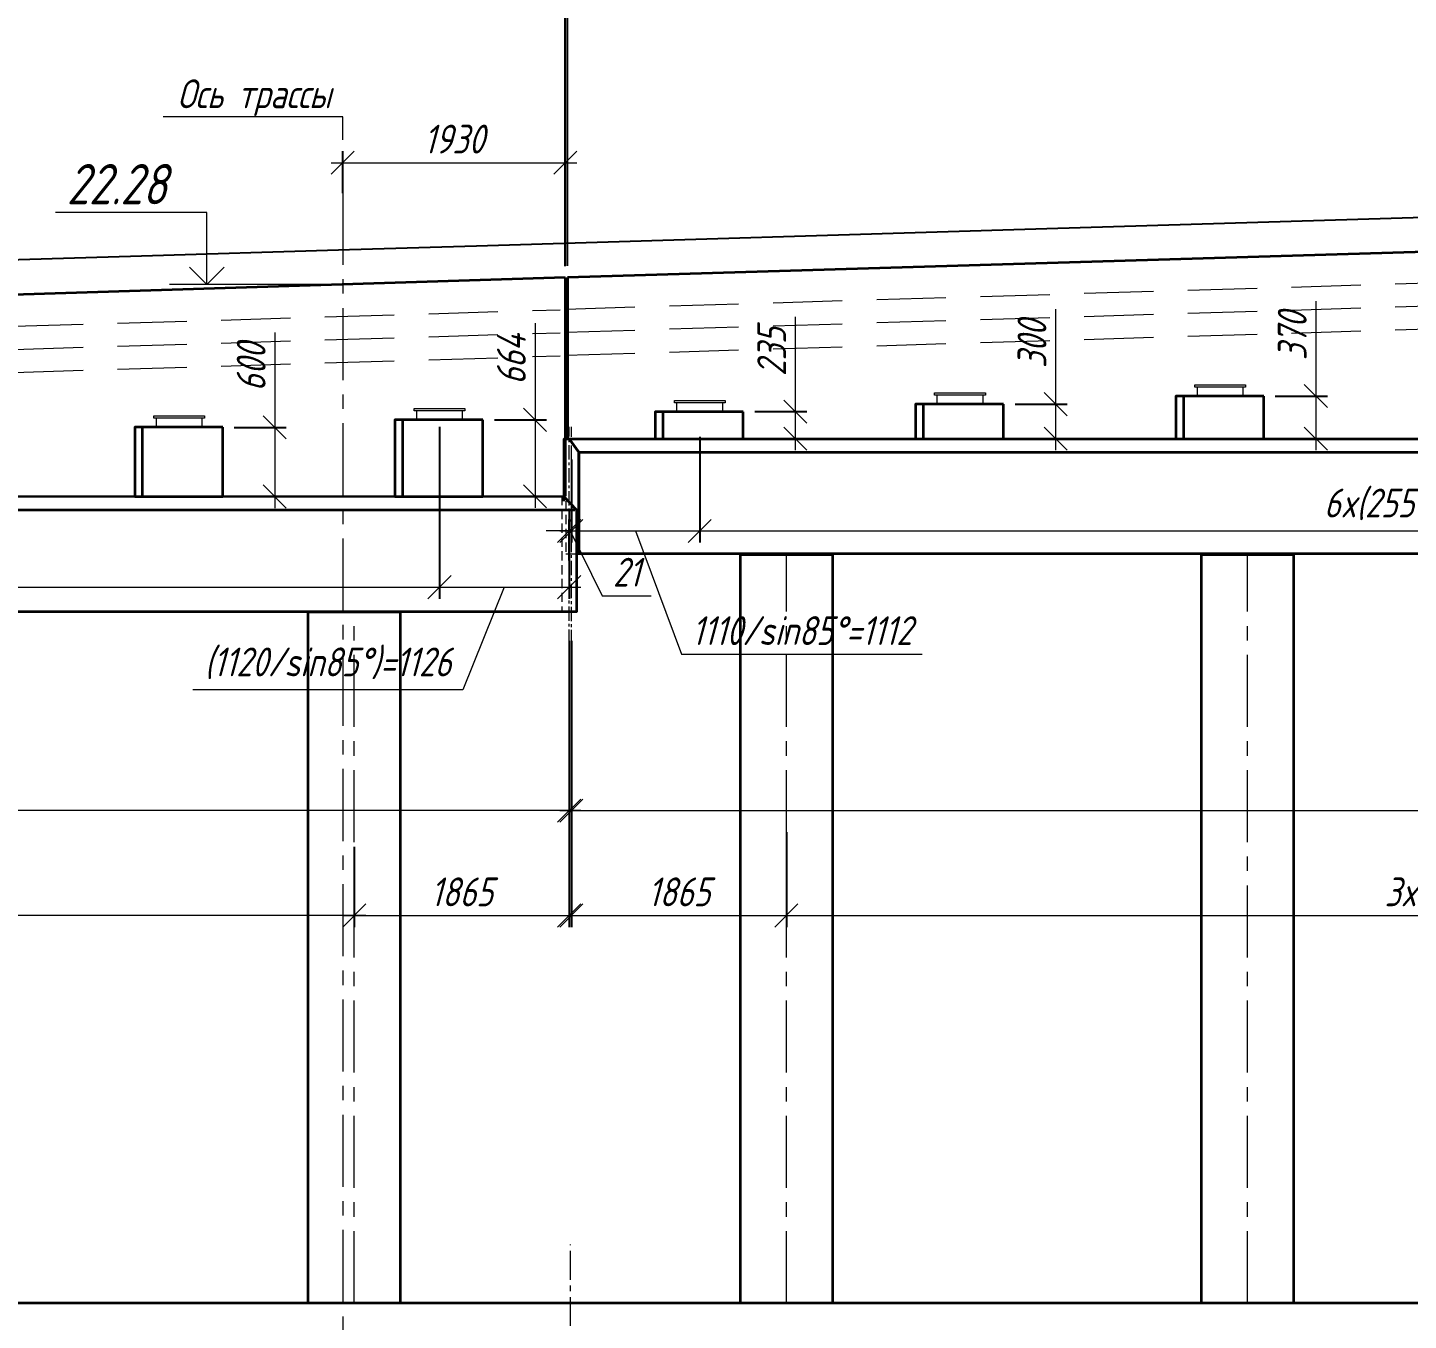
# Model space of a CAD drawing. Header units: millimetres. Extents: x 265754 to 14267433, y -6145605 to 2433772.
# Drawn here: x 7288015 to 7299994, y 837663 to 848881 of the extents above; entities that cross this region are included whole.
import ezdxf
from ezdxf import colors
from ezdxf.entities.mleader import LeaderData, LeaderLine
from ezdxf.math import Vec2, Vec3

# ---------------------------------------------------------------- set-up
doc = ezdxf.new("R2010")
doc.units = ezdxf.units.MM
doc.linetypes.add('осевая', pattern=[2, 1.25, -0.25, 0.25, -0.25])
doc.linetypes.add('Штриховая', pattern=[3, 2, -1])
for name, color, linetype, lineweight in [('04_Невидимые', 3, 'Continuous', 13), ('1-Бетон', 106, 'Continuous', 35), ('ИС_Выноски', 3, 'Continuous', 18), ('ИС_Невид', 4, 'Штриховая', 18), ('ИС_ОПОР_Тон', 3, 'Continuous', 18), ('ИС_Основная', 7, 'Continuous', 35), ('ИС_Ось', 3, 'осевая', 18), ('ИС_ПС_Невид', 4, 'Штриховая', 18), ('ИС_Размер', 3, 'Continuous', 18)]:
    doc.layers.add(name, color=color, linetype=linetype, lineweight=lineweight)
doc.layers.add('_Defpoints', color=8, linetype='Continuous', plot=False)
doc.styles.add('0', font='isocpeur.ttf', dxfattribs={"width": 0.8, "oblique": 15})
doc.styles.add('ISOCPEUR', font='isocpeur.ttf', dxfattribs={"width": 0.8, "oblique": 15, "height": 2.5})
doc.dimstyles.new('М100', dxfattribs={"dimscale": 100, "dimtxt": 2.5, "dimasz": 2, "dimexe": 1, "dimexo": 1, "dimgap": 0.8, "dimtad": 1, "dimdec": 0, "dimzin": 0, "dimdsep": 46, "dimtxsty": '0', "dimblk": 'OBLIQUE', "dimcen": 0.09, "dimdle": 1, "dimclrd": 256, "dimclre": 256, "dimclrt": 256, "dimadec": 4, "dimazin": 0, "dimtfac": 1, "dimtdec": 0, "dimtmove": 1, "dimatfit": 2, "dimfxl": 1, "dimtolj": 1, "dimtzin": 0, "dimlwd": -1, "dimarcsym": 0})

# ---------------------------------------------------------------- blocks, each defined once
blk = doc.blocks.new('_OBLIQUE')
at = {"color": 0, "linetype": 'ByBlock', "lineweight": -2}
blk.add_line((0.5, 0.5), (-0.5, -0.5), dxfattribs=at)
blk = doc.blocks.new('*D2226')
at = {"layer": 'Defpoints', "color": 0, "transparency": 16777216}
for p in [(7289707, 845412), (7289707, 844812), (7290159, 844812)]:
    blk.add_point(p, dxfattribs=at)
at = {"layer": 'ИС_Размер', "transparency": 16777216}
for p, q in [((7290159, 846236), (7290159, 845412)), ((7290159, 845512), (7290159, 844712))]:
    blk.add_line(p, q, dxfattribs=at)
at = {"layer": 'ИС_Размер', "lineweight": -2, "transparency": 16777216}
for p, q in [((7289807, 845412), (7290259, 845412)), ((7289807, 844812), (7290259, 844812))]:
    blk.add_line(p, q, dxfattribs=at)
at = {"layer": 'ИС_Размер', "transparency": 16777216, "xscale": 200, "yscale": 200, "zscale": 200}
for p, rotation in [((7290159, 845412), 90), ((7290159, 844812), 270)]:
    blk.add_blockref('_OBLIQUE', p, dxfattribs=dict(at, rotation=rotation))
at = {"layer": 'ИС_Размер', "transparency": 16777216, "insert": (7289954, 845933), "char_height": 250, "attachment_point": 5, "rotation": 90, "style": '0'}
blk.add_mtext('\\A1;600', dxfattribs=at)
blk = doc.blocks.new('*D2227')
at = {"layer": 'Defpoints', "color": 0, "transparency": 16777216}
for p in [(7291965, 845477), (7291965, 844813), (7292417, 844813)]:
    blk.add_point(p, dxfattribs=at)
at = {"layer": 'ИС_Размер', "transparency": 16777216}
for p, q in [((7292417, 846315), (7292417, 845477)), ((7292417, 845577), (7292417, 844713))]:
    blk.add_line(p, q, dxfattribs=at)
at = {"layer": 'ИС_Размер', "lineweight": -2, "transparency": 16777216}
for p, q in [((7292065, 845477), (7292517, 845477)), ((7292065, 844813), (7292517, 844813))]:
    blk.add_line(p, q, dxfattribs=at)
at = {"layer": 'ИС_Размер', "transparency": 16777216, "xscale": 200, "yscale": 200, "zscale": 200}
for p, rotation in [((7292417, 845477), 90), ((7292417, 844813), 270)]:
    blk.add_blockref('_OBLIQUE', p, dxfattribs=dict(at, rotation=rotation))
at = {"layer": 'ИС_Размер', "transparency": 16777216, "insert": (7292212, 846002), "char_height": 250, "attachment_point": 5, "rotation": 90, "style": '0'}
blk.add_mtext('\\A1;664', dxfattribs=at)
blk = doc.blocks.new('*D2228')
at = {"layer": 'Defpoints', "color": 0, "transparency": 16777216}
for p in [(7294223, 845548), (7294223, 845313), (7294675, 845313)]:
    blk.add_point(p, dxfattribs=at)
at = {"layer": 'ИС_Размер', "transparency": 16777216}
for p, q in [((7294675, 846372), (7294675, 845548)), ((7294675, 845648), (7294675, 845213))]:
    blk.add_line(p, q, dxfattribs=at)
at = {"layer": 'ИС_Размер', "lineweight": -2, "transparency": 16777216}
for p, q in [((7294323, 845548), (7294775, 845548)), ((7294323, 845313), (7294775, 845313))]:
    blk.add_line(p, q, dxfattribs=at)
at = {"layer": 'ИС_Размер', "transparency": 16777216, "xscale": 200, "yscale": 200, "zscale": 200}
for p, rotation in [((7294675, 845548), 90), ((7294675, 845313), 270)]:
    blk.add_blockref('_OBLIQUE', p, dxfattribs=dict(at, rotation=rotation))
at = {"layer": 'ИС_Размер', "transparency": 16777216, "insert": (7294470, 846068), "char_height": 250, "attachment_point": 5, "rotation": 90, "style": '0'}
blk.add_mtext('\\A1;235', dxfattribs=at)
blk = doc.blocks.new('*D2229')
at = {"layer": 'Defpoints', "color": 0, "transparency": 16777216}
for p in [(7296481, 845613), (7296481, 845313), (7296933, 845313)]:
    blk.add_point(p, dxfattribs=at)
at = {"layer": 'ИС_Размер', "transparency": 16777216}
for p, q in [((7296933, 846437), (7296933, 845613)), ((7296933, 845713), (7296933, 845213))]:
    blk.add_line(p, q, dxfattribs=at)
at = {"layer": 'ИС_Размер', "lineweight": -2, "transparency": 16777216}
for p, q in [((7296581, 845613), (7297033, 845613)), ((7296581, 845313), (7297033, 845313))]:
    blk.add_line(p, q, dxfattribs=at)
at = {"layer": 'ИС_Размер', "transparency": 16777216, "xscale": 200, "yscale": 200, "zscale": 200}
for p, rotation in [((7296933, 845613), 90), ((7296933, 845313), 270)]:
    blk.add_blockref('_OBLIQUE', p, dxfattribs=dict(at, rotation=rotation))
at = {"layer": 'ИС_Размер', "transparency": 16777216, "insert": (7296728, 846133), "char_height": 250, "attachment_point": 5, "rotation": 90, "style": '0'}
blk.add_mtext('\\A1;300', dxfattribs=at)
blk = doc.blocks.new('*D2230')
at = {"layer": 'Defpoints', "color": 0, "transparency": 16777216}
for p in [(7298739, 845683), (7298739, 845313), (7299191, 845313)]:
    blk.add_point(p, dxfattribs=at)
at = {"layer": 'ИС_Размер', "transparency": 16777216}
for p, q in [((7299191, 846507), (7299191, 845683)), ((7299191, 845783), (7299191, 845213))]:
    blk.add_line(p, q, dxfattribs=at)
at = {"layer": 'ИС_Размер', "lineweight": -2, "transparency": 16777216}
for p, q in [((7298839, 845683), (7299291, 845683)), ((7298839, 845313), (7299291, 845313))]:
    blk.add_line(p, q, dxfattribs=at)
at = {"layer": 'ИС_Размер', "transparency": 16777216, "xscale": 200, "yscale": 200, "zscale": 200}
for p, rotation in [((7299191, 845683), 90), ((7299191, 845313), 270)]:
    blk.add_blockref('_OBLIQUE', p, dxfattribs=dict(at, rotation=rotation))
at = {"layer": 'ИС_Размер', "transparency": 16777216, "insert": (7298986, 846203), "char_height": 250, "attachment_point": 5, "rotation": 90, "style": '0'}
blk.add_mtext('\\A1;370', dxfattribs=at)
blk = doc.blocks.new('*D2237')
at = {"layer": 'Defpoints', "color": 0, "transparency": 16777216}
for p in [(7291588, 845516), (7278040, 844812), (7291588, 844025)]:
    blk.add_point(p, dxfattribs=at)
at = {"layer": 'ИС_Размер', "lineweight": -2, "transparency": 16777216}
for p, q in [((7291588, 845416), (7291588, 843925)), ((7278040, 844712), (7278040, 843925))]:
    blk.add_line(p, q, dxfattribs=at)
at = {"layer": 'ИС_Размер', "transparency": 16777216}
blk.add_line((7277940, 844025), (7291688, 844025), dxfattribs=at)
at = {"layer": 'ИС_Размер', "transparency": 16777216, "xscale": 200, "yscale": 200, "zscale": 200, "rotation": 180}
blk.add_blockref('_OBLIQUE', (7278040, 844025), dxfattribs=at)
at = {"layer": 'ИС_Размер', "transparency": 16777216, "xscale": 200, "yscale": 200, "zscale": 200}
blk.add_blockref('_OBLIQUE', (7291588, 844025), dxfattribs=at)
at = {"layer": 'ИС_Размер', "transparency": 16777216, "insert": (7284814, 844255), "char_height": 250, "attachment_point": 5, "style": '0'}
blk.add_mtext('\\A1;6x(2550/sin85%%D)=13548', dxfattribs=at)
blk = doc.blocks.new('*D2238')
at = {"layer": 'Defpoints', "color": 0, "transparency": 16777216}
for p in [(7307394, 845953), (7293846, 845430), (7307394, 844513)]:
    blk.add_point(p, dxfattribs=at)
at = {"layer": 'ИС_Размер', "lineweight": -2, "transparency": 16777216}
for p, q in [((7307394, 845853), (7307394, 844413)), ((7293846, 845330), (7293846, 844413))]:
    blk.add_line(p, q, dxfattribs=at)
at = {"layer": 'ИС_Размер', "transparency": 16777216}
blk.add_line((7293746, 844513), (7307494, 844513), dxfattribs=at)
at = {"layer": 'ИС_Размер', "transparency": 16777216, "xscale": 200, "yscale": 200, "zscale": 200, "rotation": 180}
blk.add_blockref('_OBLIQUE', (7293846, 844513), dxfattribs=at)
at = {"layer": 'ИС_Размер', "transparency": 16777216, "xscale": 200, "yscale": 200, "zscale": 200}
blk.add_blockref('_OBLIQUE', (7307394, 844513), dxfattribs=at)
at = {"layer": 'ИС_Размер', "transparency": 16777216, "insert": (7300620, 844743), "char_height": 250, "attachment_point": 5, "style": '0'}
blk.add_mtext('\\A1;6x(2550/sin85%%D)=13548', dxfattribs=at)
blk = doc.blocks.new('*D2240')
at = {"layer": 'Defpoints', "color": 0, "transparency": 16777216}
for p in [(7292679, 849257), (7292679, 846711), (7277101, 846597)]:
    blk.add_point(p, dxfattribs=at)
at = {"layer": 'ИС_Размер', "lineweight": -2, "transparency": 16777216}
for p, q in [((7277101, 846697), (7277101, 849357)), ((7292679, 846811), (7292679, 849357))]:
    blk.add_line(p, q, dxfattribs=at)
at = {"layer": 'ИС_Размер', "transparency": 16777216}
blk.add_line((7277001, 849257), (7292779, 849257), dxfattribs=at)
at = {"layer": 'ИС_Размер', "transparency": 16777216, "xscale": 200, "yscale": 200, "zscale": 200, "rotation": 180}
blk.add_blockref('_OBLIQUE', (7277101, 849257), dxfattribs=at)
at = {"layer": 'ИС_Размер', "transparency": 16777216, "xscale": 200, "yscale": 200, "zscale": 200}
blk.add_blockref('_OBLIQUE', (7292679, 849257), dxfattribs=at)
at = {"layer": 'ИС_Размер', "transparency": 16777216, "insert": (7284890, 849462), "char_height": 250, "attachment_point": 5, "style": '0'}
blk.add_mtext('\\A1;15780/sin85%%D=15567', dxfattribs=at)
blk = doc.blocks.new('*D2241')
at = {"layer": 'Defpoints', "color": 0, "transparency": 16777216}
for p in [(7308277, 849257), (7308277, 847509), (7292699, 846712)]:
    blk.add_point(p, dxfattribs=at)
at = {"layer": 'ИС_Размер', "lineweight": -2, "transparency": 16777216}
for p, q in [((7292699, 846812), (7292699, 849357)), ((7308277, 847609), (7308277, 849357))]:
    blk.add_line(p, q, dxfattribs=at)
at = {"layer": 'ИС_Размер', "transparency": 16777216}
blk.add_line((7292599, 849257), (7308377, 849257), dxfattribs=at)
at = {"layer": 'ИС_Размер', "transparency": 16777216, "xscale": 200, "yscale": 200, "zscale": 200, "rotation": 180}
blk.add_blockref('_OBLIQUE', (7292699, 849257), dxfattribs=at)
at = {"layer": 'ИС_Размер', "transparency": 16777216, "xscale": 200, "yscale": 200, "zscale": 200}
blk.add_blockref('_OBLIQUE', (7308277, 849257), dxfattribs=at)
at = {"layer": 'ИС_Размер', "transparency": 16777216, "insert": (7300488, 849462), "char_height": 250, "attachment_point": 5, "style": '0'}
blk.add_mtext('\\A1;15780/sin85%%D=15567', dxfattribs=at)
blk = doc.blocks.new('*D2242')
at = {"layer": 'Defpoints', "color": 0, "transparency": 16777216}
for p in [(7292713, 843660), (7276885, 843462), (7276885, 842086)]:
    blk.add_point(p, dxfattribs=at)
at = {"layer": 'ИС_Размер', "lineweight": -2, "transparency": 16777216}
for p, q in [((7292713, 843560), (7292713, 841986)), ((7276885, 843362), (7276885, 841986))]:
    blk.add_line(p, q, dxfattribs=at)
at = {"layer": 'ИС_Размер', "transparency": 16777216}
blk.add_line((7292813, 842086), (7276785, 842086), dxfattribs=at)
at = {"layer": 'ИС_Размер', "transparency": 16777216, "xscale": 200, "yscale": 200, "zscale": 200, "rotation": 180}
blk.add_blockref('_OBLIQUE', (7276885, 842086), dxfattribs=at)
at = {"layer": 'ИС_Размер', "transparency": 16777216, "xscale": 200, "yscale": 200, "zscale": 200}
blk.add_blockref('_OBLIQUE', (7292713, 842086), dxfattribs=at)
at = {"layer": 'ИС_Размер', "transparency": 16777216, "insert": (7284799, 842291), "char_height": 250, "attachment_point": 5, "style": '0', "bg_fill": 3, "box_fill_scale": 1.1, "bg_fill_color": 256, "bg_fill_true_color": 13158600, "bg_fill_transparency": 0}
blk.add_mtext('\\A1;15830', dxfattribs=at)
blk = doc.blocks.new('*D2243')
at = {"layer": 'Defpoints', "color": 0, "transparency": 16777216}
for p in [(7278848, 842000, 0), (7290848, 841872, 0), (7278848, 841176)]:
    blk.add_point(p, dxfattribs=at)
at = {"layer": 'ИС_Размер', "lineweight": -2, "transparency": 16777216}
for p, q in [((7278848, 841900), (7278848, 841076)), ((7290848, 841772), (7290848, 841076))]:
    blk.add_line(p, q, dxfattribs=at)
at = {"layer": 'ИС_Размер', "transparency": 16777216}
blk.add_line((7290948, 841176), (7278748, 841176), dxfattribs=at)
at = {"layer": 'ИС_Размер', "transparency": 16777216, "xscale": 200, "yscale": 200, "zscale": 200, "rotation": 180}
blk.add_blockref('_OBLIQUE', (7278848, 841176), dxfattribs=at)
at = {"layer": 'ИС_Размер', "transparency": 16777216, "xscale": 200, "yscale": 200, "zscale": 200}
blk.add_blockref('_OBLIQUE', (7290848, 841176), dxfattribs=at)
at = {"layer": 'ИС_Размер', "transparency": 16777216, "insert": (7284848, 841381), "char_height": 250, "attachment_point": 5, "style": '0', "bg_fill": 3, "box_fill_scale": 1.1, "bg_fill_color": 256, "bg_fill_true_color": 13158600, "bg_fill_transparency": 0}
blk.add_mtext('\\A1;3x4000=12000', dxfattribs=at)
blk = doc.blocks.new('*D2244')
at = {"layer": 'Defpoints', "color": 0, "transparency": 16777216}
for p in [(7292733, 843660), (7308565, 843462), (7308565, 842086)]:
    blk.add_point(p, dxfattribs=at)
at = {"layer": 'ИС_Размер', "lineweight": -2, "transparency": 16777216}
for p, q in [((7292733, 843560), (7292733, 841986)), ((7308565, 843362), (7308565, 841986))]:
    blk.add_line(p, q, dxfattribs=at)
at = {"layer": 'ИС_Размер', "transparency": 16777216}
blk.add_line((7292633, 842086), (7308665, 842086), dxfattribs=at)
at = {"layer": 'ИС_Размер', "transparency": 16777216, "xscale": 200, "yscale": 200, "zscale": 200, "rotation": 180}
blk.add_blockref('_OBLIQUE', (7292733, 842086), dxfattribs=at)
at = {"layer": 'ИС_Размер', "transparency": 16777216, "xscale": 200, "yscale": 200, "zscale": 200}
blk.add_blockref('_OBLIQUE', (7308565, 842086), dxfattribs=at)
at = {"layer": 'ИС_Размер', "transparency": 16777216, "insert": (7300649, 842291), "char_height": 250, "attachment_point": 5, "style": '0'}
blk.add_mtext('\\A1;15830', dxfattribs=at)
blk = doc.blocks.new('*D2246')
at = {"layer": 'Defpoints', "color": 0, "transparency": 16777216}
for p in [(7294598, 841998, 0), (7306598, 841920, 0), (7306598, 841176)]:
    blk.add_point(p, dxfattribs=at)
at = {"layer": 'ИС_Размер', "lineweight": -2, "transparency": 16777216}
for p, q in [((7294598, 841898), (7294598, 841076)), ((7306598, 841820), (7306598, 841076))]:
    blk.add_line(p, q, dxfattribs=at)
at = {"layer": 'ИС_Размер', "transparency": 16777216}
blk.add_line((7294498, 841176), (7306698, 841176), dxfattribs=at)
at = {"layer": 'ИС_Размер', "transparency": 16777216, "xscale": 200, "yscale": 200, "zscale": 200, "rotation": 180}
blk.add_blockref('_OBLIQUE', (7294598, 841176), dxfattribs=at)
at = {"layer": 'ИС_Размер', "transparency": 16777216, "xscale": 200, "yscale": 200, "zscale": 200}
blk.add_blockref('_OBLIQUE', (7306598, 841176), dxfattribs=at)
at = {"layer": 'ИС_Размер', "transparency": 16777216, "insert": (7300598, 841381), "char_height": 250, "attachment_point": 5, "style": '0'}
blk.add_mtext('\\A1;3x4000=12000', dxfattribs=at)
blk = doc.blocks.new('*D2248')
at = {"layer": 'Defpoints', "color": 0, "transparency": 16777216}
for p in [(7292713, 842086), (7290848, 841872, 0), (7292713, 841176)]:
    blk.add_point(p, dxfattribs=at)
at = {"layer": 'ИС_Размер', "lineweight": -2, "transparency": 16777216}
for p, q in [((7292713, 841986), (7292713, 841076)), ((7290848, 841772), (7290848, 841076))]:
    blk.add_line(p, q, dxfattribs=at)
at = {"layer": 'ИС_Размер', "transparency": 16777216}
blk.add_line((7290748, 841176), (7292813, 841176), dxfattribs=at)
at = {"layer": 'ИС_Размер', "transparency": 16777216, "xscale": 200, "yscale": 200, "zscale": 200, "rotation": 180}
blk.add_blockref('_OBLIQUE', (7290848, 841176), dxfattribs=at)
at = {"layer": 'ИС_Размер', "transparency": 16777216, "xscale": 200, "yscale": 200, "zscale": 200}
blk.add_blockref('_OBLIQUE', (7292713, 841176), dxfattribs=at)
at = {"layer": 'ИС_Размер', "transparency": 16777216, "insert": (7291781, 841381), "char_height": 250, "attachment_point": 5, "style": '0'}
blk.add_mtext('\\A1;1865', dxfattribs=at)
blk = doc.blocks.new('*D2245')
at = {"layer": 'Defpoints', "color": 0, "transparency": 16777216}
for p in [(7292733, 842086), (7294598, 841998, 0), (7294598, 841176)]:
    blk.add_point(p, dxfattribs=at)
at = {"layer": 'ИС_Размер', "lineweight": -2, "transparency": 16777216}
for p, q in [((7292733, 841986), (7292733, 841076)), ((7294598, 841898), (7294598, 841076))]:
    blk.add_line(p, q, dxfattribs=at)
at = {"layer": 'ИС_Размер', "transparency": 16777216}
blk.add_line((7292633, 841176), (7294698, 841176), dxfattribs=at)
at = {"layer": 'ИС_Размер', "transparency": 16777216, "xscale": 200, "yscale": 200, "zscale": 200, "rotation": 180}
blk.add_blockref('_OBLIQUE', (7292733, 841176), dxfattribs=at)
at = {"layer": 'ИС_Размер', "transparency": 16777216, "xscale": 200, "yscale": 200, "zscale": 200}
blk.add_blockref('_OBLIQUE', (7294598, 841176), dxfattribs=at)
at = {"layer": 'ИС_Размер', "transparency": 16777216, "insert": (7293666, 841381), "char_height": 250, "attachment_point": 5, "style": '0'}
blk.add_mtext('\\A1;1865', dxfattribs=at)
blk = doc.blocks.new('*D2253')
at = {"layer": 'Defpoints', "color": 0, "transparency": 16777216}
for p in [(7292699, 849257), (7292679, 846711, 0), (7292699, 846712, 0)]:
    blk.add_point(p, dxfattribs=at)
at = {"layer": 'ИС_Размер', "transparency": 16777216}
for p, q in [((7292689, 849257), (7292792, 849602)), ((7292792, 849602), (7293259, 849602)), ((7292679, 849257), (7292479, 849257)), ((7292679, 849257), (7292699, 849257)), ((7292679, 849257), (7292699, 849257)), ((7292699, 849257), (7292899, 849257))]:
    blk.add_line(p, q, dxfattribs=at)
at = {"layer": 'ИС_Размер', "lineweight": -2, "transparency": 16777216}
for p, q in [((7292679, 846811), (7292679, 849357)), ((7292699, 846812), (7292699, 849357))]:
    blk.add_line(p, q, dxfattribs=at)
at = {"layer": 'ИС_Размер', "transparency": 16777216, "xscale": 200, "yscale": 200, "zscale": 200}
blk.add_blockref('_OBLIQUE', (7292679, 849257), dxfattribs=at)
at = {"layer": 'ИС_Размер', "transparency": 16777216, "xscale": 200, "yscale": 200, "zscale": 200, "rotation": 180}
blk.add_blockref('_OBLIQUE', (7292699, 849257), dxfattribs=at)
at = {"layer": 'ИС_Размер', "transparency": 16777216, "insert": (7293026, 849807), "char_height": 250, "attachment_point": 5, "style": '0', "bg_fill": 3, "box_fill_scale": 1.1, "bg_fill_color": 256, "bg_fill_true_color": 13158600, "bg_fill_transparency": 0}
blk.add_mtext('\\A1;20', dxfattribs=at)
blk = doc.blocks.new('_None')
blk = doc.blocks.new('*D2271')
at = {"layer": 'Defpoints', "color": 0, "transparency": 16777216}
for p in [(7292679, 847708), (7290748, 847344), (7292679, 847344)]:
    blk.add_point(p, dxfattribs=at)
at = {"layer": 'ИС_Размер', "lineweight": -2, "transparency": 16777216}
for p, q in [((7290748, 847444), (7290748, 847808)), ((7292679, 847444), (7292679, 847808))]:
    blk.add_line(p, q, dxfattribs=at)
at = {"layer": 'ИС_Размер', "transparency": 16777216}
blk.add_line((7290648, 847708), (7292779, 847708), dxfattribs=at)
at = {"layer": 'ИС_Размер', "transparency": 16777216, "xscale": 200, "yscale": 200, "zscale": 200, "rotation": 180}
blk.add_blockref('_OBLIQUE', (7290748, 847708), dxfattribs=at)
at = {"layer": 'ИС_Размер', "transparency": 16777216, "xscale": 200, "yscale": 200, "zscale": 200}
blk.add_blockref('_OBLIQUE', (7292679, 847708), dxfattribs=at)
at = {"layer": 'ИС_Размер', "transparency": 16777216, "insert": (7291714, 847913), "char_height": 250, "attachment_point": 5, "style": '0', "bg_fill": 3, "box_fill_scale": 1.1, "bg_fill_color": 256, "bg_fill_true_color": 13158600, "bg_fill_transparency": 0}
blk.add_mtext('\\A1;1930', dxfattribs=at)
blk = doc.blocks.new('*D2272')
at = {"layer": 'Defpoints', "color": 0, "transparency": 16777216}
for p in [(7291588, 844797), (7292713, 844797), (7292713, 844025)]:
    blk.add_point(p, dxfattribs=at)
at = {"layer": 'ИС_Размер', "lineweight": -2, "transparency": 16777216}
for p, q in [((7291588, 844697), (7291588, 843925)), ((7292713, 844697), (7292713, 843925))]:
    blk.add_line(p, q, dxfattribs=at)
at = {"layer": 'ИС_Размер', "transparency": 16777216}
for p, q in [((7291488, 844025), (7292813, 844025)), ((7292150, 844025), (7291790, 843134)), ((7291790, 843134), (7289449, 843134))]:
    blk.add_line(p, q, dxfattribs=at)
at = {"layer": 'ИС_Размер', "transparency": 16777216, "xscale": 200, "yscale": 200, "zscale": 200, "rotation": 180}
blk.add_blockref('_OBLIQUE', (7291588, 844025), dxfattribs=at)
at = {"layer": 'ИС_Размер', "transparency": 16777216, "xscale": 200, "yscale": 200, "zscale": 200}
blk.add_blockref('_OBLIQUE', (7292713, 844025), dxfattribs=at)
at = {"layer": 'ИС_Размер', "transparency": 16777216, "insert": (7290620, 843364), "char_height": 250, "attachment_point": 5, "style": '0'}
blk.add_mtext('\\A1;(1120/sin85%%D)=1126', dxfattribs=at)
blk = doc.blocks.new('*D2273')
at = {"layer": 'Defpoints', "color": 0, "transparency": 16777216}
for p in [(7292733, 844513), (7292733, 844496), (7292713, 844156)]:
    blk.add_point(p, dxfattribs=at)
at = {"layer": 'ИС_Размер', "lineweight": -2, "transparency": 16777216}
for p, q in [((7292713, 844256), (7292713, 844613)), ((7292733, 844596), (7292733, 844613))]:
    blk.add_line(p, q, dxfattribs=at)
at = {"layer": 'ИС_Размер', "transparency": 16777216}
for p, q in [((7292713, 844513), (7292513, 844513)), ((7292713, 844513), (7292733, 844513)), ((7292713, 844513), (7292733, 844513)), ((7292723, 844513), (7292998, 843950)), ((7292733, 844513), (7292933, 844513)), ((7292998, 843950), (7293425, 843950))]:
    blk.add_line(p, q, dxfattribs=at)
at = {"layer": 'ИС_Размер', "transparency": 16777216, "xscale": 200, "yscale": 200, "zscale": 200}
blk.add_blockref('_OBLIQUE', (7292713, 844513), dxfattribs=at)
at = {"layer": 'ИС_Размер', "transparency": 16777216, "xscale": 200, "yscale": 200, "zscale": 200, "rotation": 180}
blk.add_blockref('_OBLIQUE', (7292733, 844513), dxfattribs=at)
at = {"layer": 'ИС_Размер', "transparency": 16777216, "insert": (7293211, 844155), "char_height": 250, "attachment_point": 5, "style": '0'}
blk.add_mtext('\\A1;21', dxfattribs=at)
blk = doc.blocks.new('*D2274')
at = {"layer": 'Defpoints', "color": 0, "transparency": 16777216}
for p in [(7293846, 845430), (7292733, 845233), (7293846, 844513)]:
    blk.add_point(p, dxfattribs=at)
at = {"layer": 'ИС_Размер', "lineweight": -2, "transparency": 16777216}
for p, q in [((7293846, 845330), (7293846, 844413)), ((7292733, 845133), (7292733, 844413))]:
    blk.add_line(p, q, dxfattribs=at)
at = {"layer": 'ИС_Размер', "transparency": 16777216}
for p, q in [((7292633, 844513), (7293946, 844513)), ((7293289, 844513), (7293688, 843443)), ((7293688, 843443), (7295775, 843443))]:
    blk.add_line(p, q, dxfattribs=at)
at = {"layer": 'ИС_Размер', "transparency": 16777216, "xscale": 200, "yscale": 200, "zscale": 200, "rotation": 180}
blk.add_blockref('_OBLIQUE', (7292733, 844513), dxfattribs=at)
at = {"layer": 'ИС_Размер', "transparency": 16777216, "xscale": 200, "yscale": 200, "zscale": 200}
blk.add_blockref('_OBLIQUE', (7293846, 844513), dxfattribs=at)
at = {"layer": 'ИС_Размер', "transparency": 16777216, "insert": (7294732, 843648), "char_height": 250, "attachment_point": 5, "style": '0'}
blk.add_mtext('\\A1;1110/sin85%%D=1112', dxfattribs=at)
blk = doc.blocks.new('_Open90')
at = {"color": 0, "linetype": 'ByBlock', "lineweight": -2}
for p, q in [((-0.5, 0.5), (0, 0)), ((0, 0), (-1, 0)), ((0, 0), (-0.5, -0.5))]:
    blk.add_line(p, q, dxfattribs=at)

msp = doc.modelspace()

# ---------------------------------------------------------------- linework, layer by layer
at = {"layer": '04_Невидимые', "elevation": 0.0004}
for points in [[(7298581.5754, 845760.9023), (7298141.5754, 845760.9023), (7298141.5754, 845780.9023), (7298581.5754, 845780.9023)], [(7294065.5754, 845625.9023), (7293625.5754, 845625.9023), (7293625.5754, 845645.9023), (7294065.5754, 845645.9023)], [(7296323.5754, 845690.9023), (7295883.5754, 845690.9023), (7295883.5754, 845710.9023), (7296323.5754, 845710.9023)], [(7289549.5754, 845490.3921), (7289109.5754, 845490.3921), (7289109.5754, 845510.3921), (7289549.5754, 845510.3921)], [(7291807.5754, 845555.3921), (7291367.5754, 845555.3921), (7291367.5754, 845575.3921), (7291807.5754, 845575.3921)]]:
    msp.add_lwpolyline(points, close=True, dxfattribs=at)
at = {"layer": '1-Бетон'}
for p, q in [((7292678.836, 846711.1306, 0.0004), (7292678.836, 844813.3143, 0.0004)), ((7292698.8647, 846711.7315, 0.0004), (7292698.8647, 845308.9023, 0.0004)), ((7295783.6753, 845612.9023, 0.0004), (7295783.6753, 845312.9023, 0.0004)), ((7298041.6753, 845682.9023, 0.0004), (7298041.6753, 845312.9023, 0.0004)), ((7293525.6753, 845547.9023, 0.0004), (7293525.6753, 845312.9023, 0.0004)), ((7289009.6753, 845412.3921, 0.0004), (7289009.6753, 844812.3921, 0.0004)), ((7291267.6753, 845477.3921, 0.0004), (7291267.6753, 844812.3921, 0.0004)), ((7292797.6794, 845197.9023, 0.0004), (7308628.3765, 845197.9023, 0.0004)), ((7276950.3902, 844697.3921, 0.0004), (7292762.6794, 844697.3921, 0.0004))]:
    msp.add_line(p, q, dxfattribs=at)
at = {"layer": '1-Бетон', "elevation": 0.0004}
for points in [[(7308276.8287, 845312.9023), (7308276.8287, 847179.0704), (7292698.8647, 846711.7315)], [(7292678.836, 846711.1306), (7277100.7465, 846222.2163), (7277100.9653, 844812.3921)], [(7292668.7831, 844771.6475), (7292668.7831, 845312.9023), (7292712.0863, 845312.9023), (7292797.6794, 845197.9023), (7292797.6794, 844312.9023)], [(7308628.3765, 845312.9023), (7308628.3765, 844312.9023), (7292797.6794, 844312.9023), (7292797.6794, 845197.9023), (7292712.0863, 845312.9023), (7308377.2104, 845312.9023)], [(7277100.9653, 844812.3921), (7292663.8646, 844813.3143), (7292777.6794, 844697.3921), (7292777.6794, 843812.3921), (7276819.1592, 843812.3921), (7276819.1592, 844812.3921), (7276849.7971, 844812.3921)], [(7292812.6794, 844312.9023), (7292777.6794, 844312.9023)]]:
    msp.add_lwpolyline(points, dxfattribs=at)
at = {"layer": '1-Бетон'}
for points, elevation in [([(7296481.1065, 845612.9023), (7295717.9367, 845612.9023), (7295717.9367, 845312.9023), (7296481.1065, 845312.9023)], 0.0004), ([(7298739.1065, 845682.9023), (7297975.9367, 845682.9023), (7297975.9367, 845312.9023), (7298739.1065, 845312.9023)], 0.0004), ([(7294223.1065, 845547.9023), (7293459.9367, 845547.9023), (7293459.9367, 845312.9023), (7294223.1065, 845312.9023)], 0.0004), ([(7289707.1065, 845412.3921), (7288943.9367, 845412.3921), (7288943.9367, 844812.3921), (7289707.1065, 844812.3921)], 0.0004), ([(7291965.1065, 845477.3921), (7291201.9367, 845477.3921), (7291201.9366, 844813.2503), (7291965.1064, 844813.2503)], 0.0004), ([(7294198.2116, 844308.9023), (7294998.2116, 844308.9023), (7294998.2116, 837812.6477), (7294198.2116, 837812.6477)], 0.0017), ([(7298198.2116, 844308.9023), (7298998.2116, 844308.9023), (7298998.2116, 837812.6477), (7298198.2116, 837812.6477)], 0.0017), ([(7290448.2116, 843812.3921), (7291248.2116, 843812.3921), (7291248.2131, 837812.6512), (7290448.2131, 837812.6512)], 0.0017)]:
    msp.add_lwpolyline(points, close=True, dxfattribs=dict(at, elevation=elevation))
at = {"layer": '_Defpoints', "elevation": 0.0004}
msp.add_lwpolyline([(7277100.7465, 846522.2163), (7279257.9068, 846608.5027), (7280007.9068, 846631.0027), (7283957.9068, 846749.5027), (7288907.9068, 846898.0027), (7290807.9068, 846955.0027), (7291907.9068, 846988.0027), (7296857.9068, 847136.5027), (7300807.9068, 847255.0027), (7304557.9068, 847367.5027), (7305307.9068, 847390.0027), (7308276.8287, 847479.0704)], dxfattribs=at)
at = {"layer": 'ИС_Невид', "ltscale": 300}
for p, q in [((7292683.7831, 846438.2428, 0.0004), (7308276.8287, 846912.3979, 0.0004)), ((7292683.7831, 846238.2428, 0.0004), (7308276.8287, 846712.3979, 0.0004)), ((7292683.7831, 846038.2428, 0.0004), (7308276.8287, 846512.3979, 0.0004)), ((7277100.7465, 845960.3921, 0.0004), (7292633.5352, 846432.7149, 0.0004)), ((7277100.7465, 845760.3921, 0.0004), (7292633.5352, 846232.7149, 0.0004)), ((7277100.7465, 845560.3921, 0.0004), (7292633.5352, 846032.7149, 0.0004))]:
    msp.add_line(p, q, dxfattribs=at)
at = {"layer": 'ИС_Основная', "ltscale": 500, "elevation": 0.0017}
msp.add_lwpolyline([(7292723.9214, 837512.6477), (7307748.9213, 837512.6477), (7307448.7435, 837812.6477), (7292723.9213, 837812.6515), (7277998.5672, 837812.6515), (7277698.9229, 837512.6515), (7292723.9213, 837512.6477)], dxfattribs=at)
at = {"layer": 'ИС_Ось', "ltscale": 500}
for p, q in [((7294598.2116, 837812.6477, 0.0017), (7294598.2116, 844308.9023)), ((7298598.2116, 837812.6477, 0.0017), (7298598.2116, 844308.9023)), ((7290848.2131, 837812.6512, 0.0017), (7290848.2116, 843812.3921))]:
    msp.add_line(p, q, dxfattribs=at)
msp.add_lwpolyline([(7290748.404, 847447.3682), (7290748.404, 829838.9185)], dxfattribs=at)
at = {"layer": 'ИС_Ось', "ltscale": 200, "elevation": 0.0017}
msp.add_lwpolyline([(7292723.9221, 835615.0771), (7292723.9221, 838321.9488)], dxfattribs=at)
at = {"layer": 'ИС_ПС_Невид', "ltscale": 40}
msp.add_line((7292648.5352, 844816.3921, 0.0004), (7292648.5352, 843816.3921, 0.0004), dxfattribs=at)
at = {"layer": 'ИС_ПС_Невид', "ltscale": 40, "elevation": 0.0004}
msp.add_lwpolyline([(7292683.7831, 844771.6475), (7292683.7831, 844312.9023), (7292777.6794, 844312.9023)], dxfattribs=at)
at = {"layer": 'ИС_Размер', "color": 1, "ltscale": 65.21739}
msp.add_line((7290752.474, 846650.6722, 0.0004), (7289245.2779, 846650.6722, 0.0004), dxfattribs=at)
at = {"layer": 'ИС_Размер', "elevation": 0.0004}
for points in [[(7298561.5754, 845760.9023), (7298161.5754, 845760.9023), (7298161.5754, 845682.9023), (7298561.5754, 845682.9023), (7298561.5754, 845760.9023)], [(7294045.5754, 845625.9023), (7293645.5754, 845625.9023), (7293645.5754, 845547.9023), (7294045.5754, 845547.9023), (7294045.5754, 845625.9023)], [(7296303.5754, 845690.9023), (7295903.5754, 845690.9023), (7295903.5754, 845612.9023), (7296303.5754, 845612.9023), (7296303.5754, 845690.9023)], [(7289529.5754, 845490.3921), (7289129.5754, 845490.3921), (7289129.5754, 845412.3921), (7289529.5754, 845412.3921), (7289529.5754, 845490.3921)], [(7291787.5754, 845555.3921), (7291387.5754, 845555.3921), (7291387.5754, 845477.3921), (7291787.5754, 845477.3921), (7291787.5754, 845555.3921)]]:
    msp.add_lwpolyline(points, dxfattribs=at)

# ---------------------------------------------------------------- dimensions: what is measured, and where the dimension line sits
at = {"layer": 'ИС_Размер'}
for base, p1, p2, text, picture, middle in [((7292678.836, 849256.9761, 0.0004), (7277100.7465, 846597.2163, 0.0004), (7292678.836, 846711.1306, 0.0004), '15780/sin85%%D=15567', '*D2240', (7284889.7913, 849461.9761, 0.0004)), ((7308276.8287, 849256.9761, 0.0004), (7292698.8647, 846711.7315, 0.0004), (7308276.8287, 847509.0704, 0.0004), '15780/sin85%%D=15567', '*D2241', (7300487.8467, 849461.9761, 0.0004)), ((7306598.2114, 841176.2558, 0.0004), (7294598.2116, 841998.3119, 0.0006), (7306598.2114, 841919.6798, 0.0006), '3x4000=<>', '*D2246', (7300598.2115, 841381.2558, 0.0004))]:
    dim = msp.add_linear_dim(base=base, p1=p1, p2=p2, text=text, dimstyle='М100', dxfattribs=at)
    dim.commit()
    dim.dimension.update_dxf_attribs({"geometry": picture, "text_midpoint": middle})
for base, p1, p2, picture, middle in [((7299190.5314, 845312.9023, 0.0004), (7298739.1065, 845682.9023, 0.0004), (7298739.1065, 845312.9023, 0.0004), '*D2230', (7299122.5301, 846203.3646, 0.0004)), ((7294674.5314, 845312.9023, 0.0004), (7294223.1065, 845547.9023, 0.0004), (7294223.1065, 845312.9023, 0.0004), '*D2228', (7294606.5301, 846068.3646, 0.0004)), ((7296932.5314, 845312.9023, 0.0004), (7296481.1065, 845612.9023, 0.0004), (7296481.1065, 845312.9023, 0.0004), '*D2229', (7296864.5301, 846133.3646, 0.0004)), ((7290158.5314, 844812.3921, 0.0004), (7289707.1065, 845412.3921, 0.0004), (7289707.1065, 844812.3921, 0.0004), '*D2226', (7290090.5301, 845932.8544, 0.0004)), ((7292416.5314, 844813.2729, 0.0004), (7291965.1065, 845477.3921, 0.0004), (7291965.1064, 844813.2729, 0.0004), '*D2227', (7292348.5301, 846001.8544, 0.0004))]:
    dim = msp.add_linear_dim(base=base, p1=p1, p2=p2, angle=90, dimstyle='М100', dxfattribs=at)
    dim.commit()
    dim.dimension.update_dxf_attribs({"geometry": picture, "text_midpoint": middle, "dimtype": 160})
for base, p1, p2, picture, middle in [((7307393.5754, 844513.209, 0.0004), (7293845.5754, 845430.4023, 0.0004), (7307393.5754, 845952.9023, 0.0004), '*D2238', (7300619.5754, 844513.209, 0.0004)), ((7291587.5754, 844025.0692, 0.0004), (7278039.5754, 844812.3921, 0.0004), (7291587.5754, 845516.3921, 0.0004), '*D2237', (7284813.5754, 844025.0692, 0.0004))]:
    dim = msp.add_linear_dim(base=base, p1=p1, p2=p2, text='6x(2550/sin85%%D)=<>', dimstyle='М100', dxfattribs=at)
    dim.commit()
    dim.dimension.update_dxf_attribs({"geometry": picture, "text_midpoint": middle, "dimtype": 160})
dim = msp.add_linear_dim(base=(7292733.2116, 844513.209, 0.0004), p1=(7292712.6504, 844155.6875, 0.0004), p2=(7292733.2116, 844495.7151, 0.0004), dimstyle='М100', dxfattribs=at)
dim.commit()
dim.dimension.update_dxf_attribs({"geometry": '*D2273', "text_midpoint": (7293077.7578, 843949.9439, 0.0004), "dimtype": 160})

# ---------------------------------------------------------------- leaders
at = {"layer": 'ИС_Размер', "color": 1, "ltscale": 65.21739}
ml = msp.add_multileader_mtext('Standard', dxfattribs=at)
ml.set_content('22.28', color=4, style='0')
ml.set_leader_properties(color=256, linetype='ByLayer', lineweight=-1)
ml.set_arrow_properties(name='OPEN90')
ml.build(insert=Vec2(0, 0))
ml.multileader.update_dxf_attribs({"text_left_attachment_type": 6, "text_right_attachment_type": 6, "dogleg_length": 2, "arrow_head_size": 300, "scale": 100})
ctx = ml.context
ctx.base_point, ctx.scale, ctx.char_height, ctx.arrow_head_size, ctx.landing_gap_size, ctx.plane_origin = Vec3(7288315.8779, 847277.314, 0.0004), 100, 350, 300, 0, Vec3(7289570.0659, 846650.6722, 0.0004)
ctx.left_attachment, ctx.right_attachment, ctx.text_align_type = 6, 6, 2
notes = []
notes.append((ctx, [(1, (1, 1, 0), (7289570.0659, 847277.314, 0.0004), (-1, 0), 348.4058, [(0, [(7289570.0659, 846650.6722, 0.0004)], 0, [])])]))
ctx.mtext.insert, ctx.mtext.alignment, ctx.mtext.flow_direction = Vec3(7289221.6601, 847697.314, 0.0004), 3, 5
for ctx, leaders in notes:
    for number, flags, end, landing, length, lines in leaders:
        leader = LeaderData()
        leader.index, (leader.has_last_leader_line, leader.has_dogleg_vector, leader.attachment_direction) = number, flags
        leader.last_leader_point, leader.dogleg_vector, leader.dogleg_length = Vec3(end), Vec3(landing), length
        for number, points, colour, breaks in lines:
            line = LeaderLine()
            line.index, line.vertices, line.color, line.breaks = number, Vec3.list(points), colors.encode_raw_color(colour), breaks
            leader.lines.append(line)
        ctx.leaders.append(leader)

# ---------------------------------------------------------------- next in the draw order: dimensions: what is measured, and where the dimension line sits
at = {"layer": 'ИС_Размер'}
dim = msp.add_linear_dim(base=(7292698.8647, 849256.9761), p1=(7292678.836, 846711.1306, 0.0004), p2=(7292698.8647, 846711.7315, 0.0004), dimstyle='М100', override={"dimrnd": 5, "dimtfill": 1}, dxfattribs=at)
dim.commit()
dim.dimension.update_dxf_attribs({"geometry": '*D2253', "text_midpoint": (7292872.3504, 849806.9761)})
dim = msp.add_linear_dim(base=(7276884.7736, 842085.5685, 0.0004), p1=(7292713.2219, 843659.979, 0.0004), p2=(7276884.7736, 843462.3921, 0.0004), angle=180, dimstyle='М100', override={"dimrnd": 5, "dimtfill": 1}, dxfattribs=at)
dim.commit()
dim.dimension.update_dxf_attribs({"geometry": '*D2242', "text_midpoint": (7284798.9977, 842290.5685, 0.0004)})

# ---------------------------------------------------------------- next in the draw order: linework, layer by layer
at = {"layer": 'ИС_ОПОР_Тон', "elevation": 0.0004}
msp.add_lwpolyline([(7292698.8647, 846711.7315), (7292698.8647, 845312.9023), (7308276.8287, 845312.9023), (7308276.8287, 847179.0704), (7292698.8647, 846711.7315)], dxfattribs=at)
at = {"layer": 'ИС_Ось', "ltscale": 100}
for p, q in [((7292713.2219, 843533.1507, 0.0004), (7292713.2219, 845417.7537, 0.0004)), ((7292733.2116, 843528.7789, 0.0004), (7292733.2116, 845417.7537, 0.0004))]:
    msp.add_line(p, q, dxfattribs=at)

# ---------------------------------------------------------------- next in the draw order: dimensions: what is measured, and where the dimension line sits
at = {"layer": 'ИС_Размер'}
for base, p1, p2, text, picture, middle in [((7293845.5754, 844513.209, 0.0004), (7292733.2116, 845233.3243, 0.0004), (7293845.5754, 845430.4023, 0.0004), '1110/sin85%%D=<>', '*D2274', (7293768.3514, 843443.3252, 0.0004)), ((7292713.2219, 844025.0692, 0.0004), (7291587.5754, 844796.5319, 0.0004), (7292713.2219, 844796.5319, 0.0004), '(1120/sin85%%D)=<>', '*D2272', (7291709.7005, 843133.5939, 0.0004))]:
    dim = msp.add_linear_dim(base=base, p1=p1, p2=p2, text=text, dimstyle='М100', dxfattribs=at)
    dim.commit()
    dim.dimension.update_dxf_attribs({"geometry": picture, "text_midpoint": middle, "dimtype": 160})
for base, p1, p2, picture, middle in [((7308564.8479, 842085.5685, 0.0004), (7292733.2116, 843659.979, 0.0004), (7308564.8479, 843462.3921, 0.0004), '*D2244', (7300649.0297, 842290.5685, 0.0004)), ((7294598.2116, 841176.2558, 0.0004), (7292733.2116, 842085.5685, 0.0004), (7294598.2116, 841998.3119, 0.0006), '*D2245', (7293665.7116, 841381.2558, 0.0004))]:
    dim = msp.add_linear_dim(base=base, p1=p1, p2=p2, dimstyle='М100', override={"dimrnd": 5}, dxfattribs=at)
    dim.commit()
    dim.dimension.update_dxf_attribs({"geometry": picture, "text_midpoint": middle})
dim = msp.add_linear_dim(base=(7278848.2121, 841176.2558, 0.0004), p1=(7290848.2121, 841872.3252, 0.0006), p2=(7278848.2121, 841999.7331, 0.0005), angle=180, text='3x4000=<>', dimstyle='М100', override={"dimtfill": 1}, dxfattribs=at)
dim.commit()
dim.dimension.update_dxf_attribs({"geometry": '*D2243', "text_midpoint": (7284848.2121, 841381.2558, 0.0004)})

# ---------------------------------------------------------------- next in the draw order: leaders
at = {"layer": 'ИС_Выноски'}
ml = msp.add_multileader_mtext('Standard', dxfattribs=at)
ml.set_content('Ось трассы', color=256, style='ISOCPEUR')
ml.set_leader_properties(color=256, linetype='ByLayer', lineweight=-1)
ml.set_arrow_properties(name='NONE')
ml.build(insert=Vec2(0, 0))
ml.multileader.update_dxf_attribs({"text_left_attachment_type": 6, "text_right_attachment_type": 6, "dogleg_length": 0.36, "arrow_head_size": 300, "scale": 50})
ctx = ml.context
ctx.base_point, ctx.scale, ctx.char_height, ctx.arrow_head_size, ctx.landing_gap_size, ctx.plane_origin = Vec3(7289252.1563, 848105.9835), 50, 250, 300, 4.5, Vec3(7297816.3633, 842407.0259)
ctx.left_attachment, ctx.right_attachment, ctx.text_align_type = 6, 6, 1
notes = []
notes.append((ctx, [(1, (1, 1, 0), (7290748.404, 848105.9835), (-1, 0), 40.2604, [(1, [(7290748.404, 847908.0353)], 0, [])])]))
ctx.mtext.insert, ctx.mtext.width, ctx.mtext.alignment, ctx.mtext.flow_direction = Vec3(7289980.1499, 848430.9835), 2049.625884, 2, 5
for ctx, leaders in notes:
    for number, flags, end, landing, length, lines in leaders:
        leader = LeaderData()
        leader.index, (leader.has_last_leader_line, leader.has_dogleg_vector, leader.attachment_direction) = number, flags
        leader.last_leader_point, leader.dogleg_vector, leader.dogleg_length = Vec3(end), Vec3(landing), length
        for number, points, colour, breaks in lines:
            line = LeaderLine()
            line.index, line.vertices, line.color, line.breaks = number, Vec3.list(points), colors.encode_raw_color(colour), breaks
            leader.lines.append(line)
        ctx.leaders.append(leader)

# ---------------------------------------------------------------- next in the draw order: dimensions: what is measured, and where the dimension line sits
at = {"layer": 'ИС_Размер'}
dim = msp.add_linear_dim(base=(7292678.836, 847708.0353), p1=(7290748.404, 847344.0181), p2=(7292678.836, 847344.0181), dimstyle='М100', override={"dimrnd": 5, "dimtfill": 1}, dxfattribs=at)
dim.commit()
dim.dimension.update_dxf_attribs({"geometry": '*D2271', "text_midpoint": (7291713.62, 847913.0353)})
dim = msp.add_linear_dim(base=(7292713.2219, 841176.2558, 0.0004), p1=(7290848.2121, 841872.3252, 0.0006), p2=(7292713.2219, 842085.5685, 0.0004), dimstyle='М100', dxfattribs=at)
dim.commit()
dim.dimension.update_dxf_attribs({"geometry": '*D2248', "text_midpoint": (7291780.717, 841381.2558, 0.0004)})

doc.saveas('drawing.dxf')
